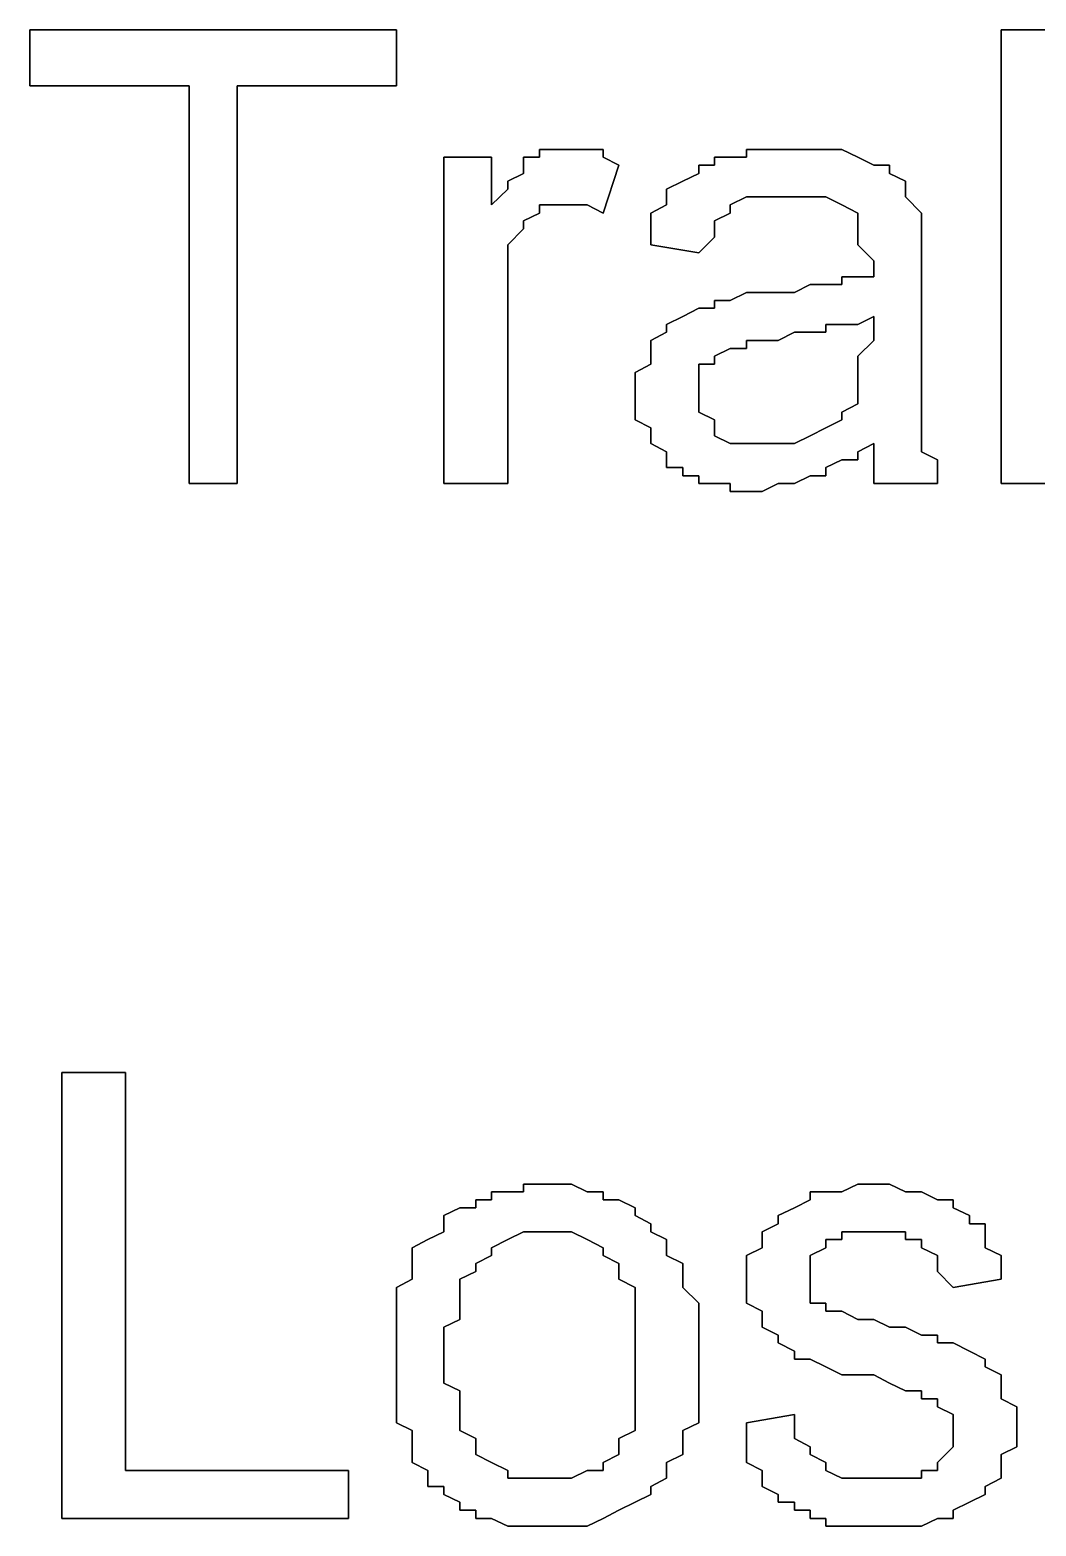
# Model space of a CAD drawing. Header units: metres. Extents: x 2.9 to 42.8, y 1.7 to 28.7.
# Drawn here: x 37.0734 to 37.2964, y 20.0131 to 20.3447 of the extents above; entities that cross this region are included whole.
import ezdxf

# ---------------------------------------------------------------- set-up
doc = ezdxf.new("R2010")
doc.units = ezdxf.units.M
doc.layers.add('GRIS', color=8, linetype='Continuous')

msp = doc.modelspace()

# ---------------------------------------------------------------- linework, layer by layer
at = {"layer": 'GRIS', "lineweight": -3}
for points in [[(37.1546, 20.3447), (37.0734, 20.3447), (37.1546, 20.3447)], [(37.0734, 20.3447), (37.0734, 20.3323), (37.0734, 20.3447)], [(37.1546, 20.3323), (37.1546, 20.3447), (37.1546, 20.3323)], [(37.3027, 20.3447), (37.2886, 20.3447), (37.3027, 20.3447)], [(37.2886, 20.3447), (37.2886, 20.2442), (37.2886, 20.3447)], [(37.0734, 20.3323), (37.1087, 20.3323), (37.0734, 20.3323)], [(37.1087, 20.3323), (37.1087, 20.2442), (37.1087, 20.3323)], [(37.1193, 20.2442), (37.1193, 20.3323), (37.1193, 20.2442)], [(37.1193, 20.3323), (37.1546, 20.3323), (37.1193, 20.3323)], [(37.1898, 20.3182), (37.1863, 20.3182), (37.1898, 20.3182)], [(37.1863, 20.3182), (37.1863, 20.3165), (37.1863, 20.3182)], [(37.1934, 20.3182), (37.1898, 20.3182), (37.1934, 20.3182)], [(37.1969, 20.3182), (37.1934, 20.3182), (37.1969, 20.3182)], [(37.2004, 20.3182), (37.1969, 20.3182), (37.2004, 20.3182)], [(37.2004, 20.3165), (37.2004, 20.3182), (37.2004, 20.3165)], [(37.2357, 20.3182), (37.2322, 20.3182), (37.2357, 20.3182)], [(37.2322, 20.3182), (37.2322, 20.3165), (37.2322, 20.3182)], [(37.2392, 20.3182), (37.2357, 20.3182), (37.2392, 20.3182)], [(37.2428, 20.3182), (37.2392, 20.3182), (37.2428, 20.3182)], [(37.2463, 20.3182), (37.2428, 20.3182), (37.2463, 20.3182)], [(37.2498, 20.3182), (37.2463, 20.3182), (37.2498, 20.3182)], [(37.2533, 20.3182), (37.2498, 20.3182), (37.2533, 20.3182)], [(37.2569, 20.3165), (37.2533, 20.3182), (37.2569, 20.3165)], [(37.1757, 20.3165), (37.1651, 20.3165), (37.1757, 20.3165)], [(37.1651, 20.3165), (37.1651, 20.2442), (37.1651, 20.3165)], [(37.1757, 20.3059), (37.1757, 20.3165), (37.1757, 20.3059)], [(37.1863, 20.3165), (37.1828, 20.3165), (37.1863, 20.3165)], [(37.1828, 20.3165), (37.1828, 20.3147), (37.1828, 20.3165)], [(37.1828, 20.3147), (37.1828, 20.3129), (37.1828, 20.3147)], [(37.2039, 20.3147), (37.2004, 20.3165), (37.2039, 20.3147)], [(37.2004, 20.3041), (37.2039, 20.3147), (37.2004, 20.3041)], [(37.2251, 20.3147), (37.2216, 20.3147), (37.2251, 20.3147)], [(37.2216, 20.3147), (37.2216, 20.3129), (37.2216, 20.3147)], [(37.2286, 20.3165), (37.2251, 20.3165), (37.2286, 20.3165)], [(37.2251, 20.3165), (37.2251, 20.3147), (37.2251, 20.3165)], [(37.2322, 20.3165), (37.2286, 20.3165), (37.2322, 20.3165)], [(37.2604, 20.3147), (37.2569, 20.3165), (37.2604, 20.3147)], [(37.2639, 20.3147), (37.2604, 20.3147), (37.2639, 20.3147)], [(37.2639, 20.3129), (37.2639, 20.3147), (37.2639, 20.3129)], [(37.1828, 20.3129), (37.1793, 20.3112), (37.1828, 20.3129)], [(37.1793, 20.3112), (37.1793, 20.3094), (37.1793, 20.3112)], [(37.2181, 20.3112), (37.2145, 20.3094), (37.2181, 20.3112)], [(37.2216, 20.3129), (37.2181, 20.3112), (37.2216, 20.3129)], [(37.2674, 20.3112), (37.2639, 20.3129), (37.2674, 20.3112)], [(37.2674, 20.3094), (37.2674, 20.3112), (37.2674, 20.3094)], [(37.1793, 20.3094), (37.1757, 20.3059), (37.1793, 20.3094)], [(37.2145, 20.3094), (37.2145, 20.3077), (37.2145, 20.3094)], [(37.2145, 20.3077), (37.2145, 20.3059), (37.2145, 20.3077)], [(37.2286, 20.3059), (37.2322, 20.3077), (37.2286, 20.3059)], [(37.2322, 20.3077), (37.2357, 20.3077), (37.2322, 20.3077)], [(37.2357, 20.3077), (37.2392, 20.3077), (37.2357, 20.3077)], [(37.2392, 20.3077), (37.2428, 20.3077), (37.2392, 20.3077)], [(37.2428, 20.3077), (37.2463, 20.3077), (37.2428, 20.3077)], [(37.2463, 20.3077), (37.2498, 20.3077), (37.2463, 20.3077)], [(37.2498, 20.3077), (37.2533, 20.3059), (37.2498, 20.3077)], [(37.2674, 20.3077), (37.2674, 20.3094), (37.2674, 20.3077)], [(37.271, 20.3041), (37.2674, 20.3077), (37.271, 20.3041)], [(37.1828, 20.3024), (37.1863, 20.3041), (37.1828, 20.3024)], [(37.1863, 20.3041), (37.1863, 20.3059), (37.1863, 20.3041)], [(37.1863, 20.3059), (37.1898, 20.3059), (37.1863, 20.3059)], [(37.1898, 20.3059), (37.1934, 20.3059), (37.1898, 20.3059)], [(37.1934, 20.3059), (37.1969, 20.3059), (37.1934, 20.3059)], [(37.1969, 20.3059), (37.2004, 20.3041), (37.1969, 20.3059)], [(37.2145, 20.3059), (37.211, 20.3041), (37.2145, 20.3059)], [(37.211, 20.3041), (37.211, 20.3006), (37.211, 20.3041)], [(37.2251, 20.3024), (37.2286, 20.3041), (37.2251, 20.3024)], [(37.2286, 20.3041), (37.2286, 20.3059), (37.2286, 20.3041)], [(37.2533, 20.3059), (37.2569, 20.3041), (37.2533, 20.3059)], [(37.2569, 20.3041), (37.2569, 20.3024), (37.2569, 20.3041)], [(37.271, 20.3024), (37.271, 20.3041), (37.271, 20.3024)], [(37.1793, 20.2971), (37.1828, 20.3006), (37.1793, 20.2971)], [(37.1828, 20.3006), (37.1828, 20.3024), (37.1828, 20.3006)], [(37.211, 20.3006), (37.211, 20.2988), (37.211, 20.3006)], [(37.2251, 20.3006), (37.2251, 20.3024), (37.2251, 20.3006)], [(37.2251, 20.2988), (37.2251, 20.3006), (37.2251, 20.2988)], [(37.2569, 20.3024), (37.2569, 20.3006), (37.2569, 20.3024)], [(37.2569, 20.3006), (37.2569, 20.2988), (37.2569, 20.3006)], [(37.271, 20.3006), (37.271, 20.3024), (37.271, 20.3006)], [(37.271, 20.2988), (37.271, 20.3006), (37.271, 20.2988)], [(37.211, 20.2988), (37.211, 20.2971), (37.211, 20.2988)], [(37.2216, 20.2953), (37.2251, 20.2988), (37.2216, 20.2953)], [(37.2569, 20.2988), (37.2569, 20.2971), (37.2569, 20.2988)], [(37.271, 20.2971), (37.271, 20.2988), (37.271, 20.2971)], [(37.1793, 20.2953), (37.1793, 20.2971), (37.1793, 20.2953)], [(37.1793, 20.2918), (37.1793, 20.2953), (37.1793, 20.2918)], [(37.211, 20.2971), (37.2216, 20.2953), (37.211, 20.2971)], [(37.2569, 20.2971), (37.2604, 20.2935), (37.2569, 20.2971)], [(37.271, 20.2935), (37.271, 20.2971), (37.271, 20.2935)], [(37.1793, 20.29), (37.1793, 20.2918), (37.1793, 20.29)], [(37.2604, 20.2935), (37.2604, 20.29), (37.2604, 20.2935)], [(37.271, 20.2918), (37.271, 20.2935), (37.271, 20.2918)], [(37.271, 20.2741), (37.271, 20.2918), (37.271, 20.2741)], [(37.1793, 20.2883), (37.1793, 20.29), (37.1793, 20.2883)], [(37.1793, 20.2847), (37.1793, 20.2883), (37.1793, 20.2847)], [(37.2463, 20.2883), (37.2428, 20.2865), (37.2463, 20.2883)], [(37.2498, 20.2883), (37.2463, 20.2883), (37.2498, 20.2883)], [(37.2533, 20.2883), (37.2498, 20.2883), (37.2533, 20.2883)], [(37.2569, 20.29), (37.2533, 20.29), (37.2569, 20.29)], [(37.2533, 20.29), (37.2533, 20.2883), (37.2533, 20.29)], [(37.2604, 20.29), (37.2569, 20.29), (37.2604, 20.29)], [(37.1793, 20.283), (37.1793, 20.2847), (37.1793, 20.283)], [(37.2286, 20.2847), (37.2251, 20.2847), (37.2286, 20.2847)], [(37.2251, 20.2847), (37.2251, 20.283), (37.2251, 20.2847)], [(37.2322, 20.2865), (37.2286, 20.2847), (37.2322, 20.2865)], [(37.2357, 20.2865), (37.2322, 20.2865), (37.2357, 20.2865)], [(37.2392, 20.2865), (37.2357, 20.2865), (37.2392, 20.2865)], [(37.2428, 20.2865), (37.2392, 20.2865), (37.2428, 20.2865)], [(37.1793, 20.2442), (37.1793, 20.283), (37.1793, 20.2442)], [(37.2181, 20.2812), (37.2145, 20.2794), (37.2181, 20.2812)], [(37.2216, 20.283), (37.2181, 20.2812), (37.2216, 20.283)], [(37.2251, 20.283), (37.2216, 20.283), (37.2251, 20.283)], [(37.2569, 20.2794), (37.2604, 20.2812), (37.2569, 20.2794)], [(37.2604, 20.2812), (37.2604, 20.2759), (37.2604, 20.2812)], [(37.2145, 20.2777), (37.211, 20.2759), (37.2145, 20.2777)], [(37.2145, 20.2794), (37.2145, 20.2777), (37.2145, 20.2794)], [(37.2392, 20.2759), (37.2428, 20.2777), (37.2392, 20.2759)], [(37.2428, 20.2777), (37.2463, 20.2777), (37.2428, 20.2777)], [(37.2463, 20.2777), (37.2498, 20.2777), (37.2463, 20.2777)], [(37.2498, 20.2777), (37.2498, 20.2794), (37.2498, 20.2777)], [(37.2498, 20.2794), (37.2533, 20.2794), (37.2498, 20.2794)], [(37.2533, 20.2794), (37.2569, 20.2794), (37.2533, 20.2794)], [(37.211, 20.2759), (37.211, 20.2741), (37.211, 20.2759)], [(37.211, 20.2741), (37.211, 20.2724), (37.211, 20.2741)], [(37.2251, 20.2724), (37.2286, 20.2741), (37.2251, 20.2724)], [(37.2286, 20.2741), (37.2322, 20.2741), (37.2286, 20.2741)], [(37.2322, 20.2741), (37.2322, 20.2759), (37.2322, 20.2741)], [(37.2322, 20.2759), (37.2357, 20.2759), (37.2322, 20.2759)], [(37.2357, 20.2759), (37.2392, 20.2759), (37.2357, 20.2759)], [(37.2604, 20.2759), (37.2569, 20.2724), (37.2604, 20.2759)], [(37.271, 20.2706), (37.271, 20.2741), (37.271, 20.2706)], [(37.211, 20.2724), (37.211, 20.2706), (37.211, 20.2724)], [(37.2251, 20.2706), (37.2251, 20.2724), (37.2251, 20.2706)], [(37.2569, 20.2724), (37.2569, 20.2706), (37.2569, 20.2724)], [(37.211, 20.2706), (37.2075, 20.2688), (37.211, 20.2706)], [(37.2075, 20.2688), (37.2075, 20.2653), (37.2075, 20.2688)], [(37.2216, 20.2671), (37.2216, 20.2706), (37.2216, 20.2671)], [(37.2216, 20.2706), (37.2251, 20.2706), (37.2216, 20.2706)], [(37.2569, 20.2706), (37.2569, 20.2671), (37.2569, 20.2706)], [(37.271, 20.2671), (37.271, 20.2706), (37.271, 20.2671)], [(37.2075, 20.2653), (37.2075, 20.2636), (37.2075, 20.2653)], [(37.2216, 20.2653), (37.2216, 20.2671), (37.2216, 20.2653)], [(37.2216, 20.2636), (37.2216, 20.2653), (37.2216, 20.2636)], [(37.2569, 20.2671), (37.2569, 20.2653), (37.2569, 20.2671)], [(37.2569, 20.2653), (37.2569, 20.2636), (37.2569, 20.2653)], [(37.271, 20.2653), (37.271, 20.2671), (37.271, 20.2653)], [(37.271, 20.2618), (37.271, 20.2653), (37.271, 20.2618)], [(37.2075, 20.2636), (37.2075, 20.2618), (37.2075, 20.2636)], [(37.2075, 20.2618), (37.2075, 20.2583), (37.2075, 20.2618)], [(37.2216, 20.2618), (37.2216, 20.2636), (37.2216, 20.2618)], [(37.2216, 20.26), (37.2216, 20.2618), (37.2216, 20.26)], [(37.2569, 20.2618), (37.2533, 20.26), (37.2569, 20.2618)], [(37.2569, 20.2636), (37.2569, 20.2618), (37.2569, 20.2636)], [(37.271, 20.26), (37.271, 20.2618), (37.271, 20.26)], [(37.2075, 20.2583), (37.211, 20.2565), (37.2075, 20.2583)], [(37.2251, 20.2583), (37.2216, 20.26), (37.2251, 20.2583)], [(37.2251, 20.2565), (37.2251, 20.2583), (37.2251, 20.2565)], [(37.2533, 20.2583), (37.2498, 20.2565), (37.2533, 20.2583)], [(37.2533, 20.26), (37.2533, 20.2583), (37.2533, 20.26)], [(37.271, 20.2583), (37.271, 20.26), (37.271, 20.2583)], [(37.271, 20.2565), (37.271, 20.2583), (37.271, 20.2565)], [(37.211, 20.2565), (37.211, 20.2547), (37.211, 20.2565)], [(37.211, 20.2547), (37.211, 20.253), (37.211, 20.2547)], [(37.2251, 20.2547), (37.2251, 20.2565), (37.2251, 20.2547)], [(37.2286, 20.253), (37.2251, 20.2547), (37.2286, 20.253)], [(37.2463, 20.2547), (37.2428, 20.253), (37.2463, 20.2547)], [(37.2498, 20.2565), (37.2463, 20.2547), (37.2498, 20.2565)], [(37.271, 20.2547), (37.271, 20.2565), (37.271, 20.2547)], [(37.271, 20.253), (37.271, 20.2547), (37.271, 20.253)], [(37.211, 20.253), (37.2145, 20.2512), (37.211, 20.253)], [(37.2145, 20.2512), (37.2145, 20.2494), (37.2145, 20.2512)], [(37.2322, 20.253), (37.2286, 20.253), (37.2322, 20.253)], [(37.2357, 20.253), (37.2322, 20.253), (37.2357, 20.253)], [(37.2392, 20.253), (37.2357, 20.253), (37.2392, 20.253)], [(37.2428, 20.253), (37.2392, 20.253), (37.2428, 20.253)], [(37.2569, 20.2512), (37.2604, 20.253), (37.2569, 20.2512)], [(37.2569, 20.2494), (37.2569, 20.2512), (37.2569, 20.2494)], [(37.2604, 20.253), (37.2604, 20.2512), (37.2604, 20.253)], [(37.2604, 20.2512), (37.2604, 20.2494), (37.2604, 20.2512)], [(37.271, 20.2512), (37.271, 20.253), (37.271, 20.2512)], [(37.2745, 20.2494), (37.271, 20.2512), (37.2745, 20.2494)], [(37.2145, 20.2494), (37.2145, 20.2477), (37.2145, 20.2494)], [(37.2145, 20.2477), (37.2181, 20.2477), (37.2145, 20.2477)], [(37.2181, 20.2477), (37.2181, 20.2459), (37.2181, 20.2477)], [(37.2498, 20.2477), (37.2533, 20.2494), (37.2498, 20.2477)], [(37.2498, 20.2459), (37.2498, 20.2477), (37.2498, 20.2459)], [(37.2533, 20.2494), (37.2569, 20.2494), (37.2533, 20.2494)], [(37.2604, 20.2494), (37.2604, 20.2459), (37.2604, 20.2494)], [(37.2745, 20.2459), (37.2745, 20.2494), (37.2745, 20.2459)], [(37.1087, 20.2442), (37.1193, 20.2442), (37.1087, 20.2442)], [(37.1651, 20.2442), (37.1793, 20.2442), (37.1651, 20.2442)], [(37.2181, 20.2459), (37.2216, 20.2459), (37.2181, 20.2459)], [(37.2216, 20.2459), (37.2216, 20.2442), (37.2216, 20.2459)], [(37.2216, 20.2442), (37.2251, 20.2442), (37.2216, 20.2442)], [(37.2251, 20.2442), (37.2286, 20.2442), (37.2251, 20.2442)], [(37.2286, 20.2442), (37.2286, 20.2424), (37.2286, 20.2442)], [(37.2357, 20.2424), (37.2392, 20.2442), (37.2357, 20.2424)], [(37.2392, 20.2442), (37.2428, 20.2442), (37.2392, 20.2442)], [(37.2428, 20.2442), (37.2463, 20.2459), (37.2428, 20.2442)], [(37.2463, 20.2459), (37.2498, 20.2459), (37.2463, 20.2459)], [(37.2604, 20.2459), (37.2604, 20.2442), (37.2604, 20.2459)], [(37.2604, 20.2442), (37.2745, 20.2442), (37.2604, 20.2442)], [(37.2745, 20.2442), (37.2745, 20.2459), (37.2745, 20.2442)], [(37.2886, 20.2442), (37.3027, 20.2442), (37.2886, 20.2442)], [(37.2286, 20.2424), (37.2322, 20.2424), (37.2286, 20.2424)], [(37.2322, 20.2424), (37.2357, 20.2424), (37.2322, 20.2424)], [(37.0946, 20.1136), (37.0805, 20.1136), (37.0946, 20.1136)], [(37.0805, 20.1136), (37.0805, 20.0148), (37.0805, 20.1136)], [(37.0946, 20.0254), (37.0946, 20.1136), (37.0946, 20.0254)], [(37.1863, 20.0889), (37.1828, 20.0889), (37.1863, 20.0889)], [(37.1828, 20.0889), (37.1828, 20.0872), (37.1828, 20.0889)], [(37.1898, 20.0889), (37.1863, 20.0889), (37.1898, 20.0889)], [(37.1934, 20.0889), (37.1898, 20.0889), (37.1934, 20.0889)], [(37.1969, 20.0872), (37.1934, 20.0889), (37.1969, 20.0872)], [(37.2569, 20.0889), (37.2533, 20.0872), (37.2569, 20.0889)], [(37.2604, 20.0889), (37.2569, 20.0889), (37.2604, 20.0889)], [(37.2639, 20.0889), (37.2604, 20.0889), (37.2639, 20.0889)], [(37.2674, 20.0872), (37.2639, 20.0889), (37.2674, 20.0872)], [(37.1757, 20.0854), (37.1722, 20.0854), (37.1757, 20.0854)], [(37.1722, 20.0854), (37.1722, 20.0836), (37.1722, 20.0854)], [(37.1793, 20.0872), (37.1757, 20.0872), (37.1793, 20.0872)], [(37.1757, 20.0872), (37.1757, 20.0854), (37.1757, 20.0872)], [(37.1828, 20.0872), (37.1793, 20.0872), (37.1828, 20.0872)], [(37.2004, 20.0872), (37.1969, 20.0872), (37.2004, 20.0872)], [(37.2004, 20.0854), (37.2004, 20.0872), (37.2004, 20.0854)], [(37.2039, 20.0854), (37.2004, 20.0854), (37.2039, 20.0854)], [(37.2075, 20.0836), (37.2039, 20.0854), (37.2075, 20.0836)], [(37.2463, 20.0854), (37.2428, 20.0836), (37.2463, 20.0854)], [(37.2498, 20.0872), (37.2463, 20.0872), (37.2498, 20.0872)], [(37.2463, 20.0872), (37.2463, 20.0854), (37.2463, 20.0872)], [(37.2533, 20.0872), (37.2498, 20.0872), (37.2533, 20.0872)], [(37.271, 20.0872), (37.2674, 20.0872), (37.271, 20.0872)], [(37.2745, 20.0854), (37.271, 20.0872), (37.2745, 20.0854)], [(37.278, 20.0854), (37.2745, 20.0854), (37.278, 20.0854)], [(37.278, 20.0836), (37.278, 20.0854), (37.278, 20.0836)], [(37.1687, 20.0836), (37.1651, 20.0819), (37.1687, 20.0836)], [(37.1651, 20.0819), (37.1651, 20.0801), (37.1651, 20.0819)], [(37.1722, 20.0836), (37.1687, 20.0836), (37.1722, 20.0836)], [(37.2075, 20.0819), (37.2075, 20.0836), (37.2075, 20.0819)], [(37.211, 20.0801), (37.2075, 20.0819), (37.211, 20.0801)], [(37.2428, 20.0836), (37.2392, 20.0819), (37.2428, 20.0836)], [(37.2392, 20.0819), (37.2392, 20.0801), (37.2392, 20.0819)], [(37.2816, 20.0819), (37.278, 20.0836), (37.2816, 20.0819)], [(37.2816, 20.0801), (37.2816, 20.0819), (37.2816, 20.0801)], [(37.1651, 20.0801), (37.1651, 20.0783), (37.1651, 20.0801)], [(37.211, 20.0783), (37.211, 20.0801), (37.211, 20.0783)], [(37.2392, 20.0801), (37.2357, 20.0783), (37.2392, 20.0801)], [(37.2851, 20.0801), (37.2816, 20.0801), (37.2851, 20.0801)], [(37.2851, 20.0783), (37.2851, 20.0801), (37.2851, 20.0783)], [(37.1616, 20.0766), (37.1581, 20.0748), (37.1616, 20.0766)], [(37.1651, 20.0783), (37.1616, 20.0766), (37.1651, 20.0783)], [(37.1757, 20.0748), (37.1793, 20.0766), (37.1757, 20.0748)], [(37.1793, 20.0766), (37.1828, 20.0783), (37.1793, 20.0766)], [(37.1828, 20.0783), (37.1863, 20.0783), (37.1828, 20.0783)], [(37.1863, 20.0783), (37.1898, 20.0783), (37.1863, 20.0783)], [(37.1898, 20.0783), (37.1934, 20.0783), (37.1898, 20.0783)], [(37.1934, 20.0783), (37.1969, 20.0766), (37.1934, 20.0783)], [(37.1969, 20.0766), (37.2004, 20.0748), (37.1969, 20.0766)], [(37.2145, 20.0766), (37.211, 20.0783), (37.2145, 20.0766)], [(37.2145, 20.0748), (37.2145, 20.0766), (37.2145, 20.0748)], [(37.2357, 20.0783), (37.2357, 20.0766), (37.2357, 20.0783)], [(37.2357, 20.0766), (37.2357, 20.0748), (37.2357, 20.0766)], [(37.2498, 20.0748), (37.2498, 20.0766), (37.2498, 20.0748)], [(37.2498, 20.0766), (37.2533, 20.0766), (37.2498, 20.0766)], [(37.2533, 20.0766), (37.2533, 20.0783), (37.2533, 20.0766)], [(37.2533, 20.0783), (37.2569, 20.0783), (37.2533, 20.0783)], [(37.2569, 20.0783), (37.2604, 20.0783), (37.2569, 20.0783)], [(37.2604, 20.0783), (37.2639, 20.0783), (37.2604, 20.0783)], [(37.2639, 20.0783), (37.2674, 20.0783), (37.2639, 20.0783)], [(37.2674, 20.0783), (37.2674, 20.0766), (37.2674, 20.0783)], [(37.2674, 20.0766), (37.271, 20.0766), (37.2674, 20.0766)], [(37.271, 20.0766), (37.271, 20.0748), (37.271, 20.0766)], [(37.2851, 20.0748), (37.2851, 20.0783), (37.2851, 20.0748)], [(37.1581, 20.0748), (37.1581, 20.0713), (37.1581, 20.0748)], [(37.1722, 20.0713), (37.1757, 20.0731), (37.1722, 20.0713)], [(37.1757, 20.0731), (37.1757, 20.0748), (37.1757, 20.0731)], [(37.2004, 20.0748), (37.2004, 20.0731), (37.2004, 20.0748)], [(37.2004, 20.0731), (37.2039, 20.0713), (37.2004, 20.0731)], [(37.2145, 20.0731), (37.2145, 20.0748), (37.2145, 20.0731)], [(37.2181, 20.0713), (37.2145, 20.0731), (37.2181, 20.0713)], [(37.2357, 20.0748), (37.2322, 20.0731), (37.2357, 20.0748)], [(37.2322, 20.0731), (37.2322, 20.0695), (37.2322, 20.0731)], [(37.2463, 20.0731), (37.2498, 20.0748), (37.2463, 20.0731)], [(37.2463, 20.0713), (37.2463, 20.0731), (37.2463, 20.0713)], [(37.271, 20.0748), (37.2745, 20.0731), (37.271, 20.0748)], [(37.2745, 20.0731), (37.2745, 20.0713), (37.2745, 20.0731)], [(37.2886, 20.0731), (37.2851, 20.0748), (37.2886, 20.0731)], [(37.2886, 20.0713), (37.2886, 20.0731), (37.2886, 20.0713)], [(37.1581, 20.0713), (37.1581, 20.0695), (37.1581, 20.0713)], [(37.1581, 20.0695), (37.1581, 20.0678), (37.1581, 20.0695)], [(37.1687, 20.0678), (37.1722, 20.0695), (37.1687, 20.0678)], [(37.1722, 20.0695), (37.1722, 20.0713), (37.1722, 20.0695)], [(37.2039, 20.0713), (37.2039, 20.0695), (37.2039, 20.0713)], [(37.2039, 20.0695), (37.2039, 20.0678), (37.2039, 20.0695)], [(37.2181, 20.0695), (37.2181, 20.0713), (37.2181, 20.0695)], [(37.2181, 20.0678), (37.2181, 20.0695), (37.2181, 20.0678)], [(37.2322, 20.0695), (37.2322, 20.0678), (37.2322, 20.0695)], [(37.2463, 20.0695), (37.2463, 20.0713), (37.2463, 20.0695)], [(37.2463, 20.066), (37.2463, 20.0695), (37.2463, 20.066)], [(37.2745, 20.0713), (37.2745, 20.0695), (37.2745, 20.0713)], [(37.2745, 20.0695), (37.278, 20.066), (37.2745, 20.0695)], [(37.2886, 20.0678), (37.2886, 20.0713), (37.2886, 20.0678)], [(37.1581, 20.0678), (37.1546, 20.066), (37.1581, 20.0678)], [(37.1546, 20.066), (37.1546, 20.0642), (37.1546, 20.066)], [(37.1687, 20.066), (37.1687, 20.0678), (37.1687, 20.066)], [(37.1687, 20.0642), (37.1687, 20.066), (37.1687, 20.0642)], [(37.2039, 20.0678), (37.2075, 20.066), (37.2039, 20.0678)], [(37.2075, 20.066), (37.2075, 20.0642), (37.2075, 20.066)], [(37.2181, 20.066), (37.2181, 20.0678), (37.2181, 20.066)], [(37.2216, 20.0625), (37.2181, 20.066), (37.2216, 20.0625)], [(37.2322, 20.0678), (37.2322, 20.066), (37.2322, 20.0678)], [(37.2322, 20.066), (37.2322, 20.0642), (37.2322, 20.066)], [(37.2463, 20.0642), (37.2463, 20.066), (37.2463, 20.0642)], [(37.278, 20.066), (37.2886, 20.0678), (37.278, 20.066)], [(37.1546, 20.0642), (37.1546, 20.0607), (37.1546, 20.0642)], [(37.1687, 20.0625), (37.1687, 20.0642), (37.1687, 20.0625)], [(37.1687, 20.0589), (37.1687, 20.0625), (37.1687, 20.0589)], [(37.2075, 20.0642), (37.2075, 20.0607), (37.2075, 20.0642)], [(37.2216, 20.0607), (37.2216, 20.0625), (37.2216, 20.0607)], [(37.2322, 20.0642), (37.2322, 20.0625), (37.2322, 20.0642)], [(37.2322, 20.0625), (37.2357, 20.0607), (37.2322, 20.0625)], [(37.2463, 20.0625), (37.2463, 20.0642), (37.2463, 20.0625)], [(37.2498, 20.0625), (37.2463, 20.0625), (37.2498, 20.0625)], [(37.2498, 20.0607), (37.2498, 20.0625), (37.2498, 20.0607)], [(37.1546, 20.0607), (37.1546, 20.0589), (37.1546, 20.0607)], [(37.1546, 20.0589), (37.1546, 20.0554), (37.1546, 20.0589)], [(37.1651, 20.0572), (37.1687, 20.0589), (37.1651, 20.0572)], [(37.2075, 20.0607), (37.2075, 20.0589), (37.2075, 20.0607)], [(37.2075, 20.0589), (37.2075, 20.0572), (37.2075, 20.0589)], [(37.2216, 20.0572), (37.2216, 20.0607), (37.2216, 20.0572)], [(37.2357, 20.0607), (37.2357, 20.0572), (37.2357, 20.0607)], [(37.2533, 20.0607), (37.2498, 20.0607), (37.2533, 20.0607)], [(37.2569, 20.0589), (37.2533, 20.0607), (37.2569, 20.0589)], [(37.2604, 20.0589), (37.2569, 20.0589), (37.2604, 20.0589)], [(37.2639, 20.0572), (37.2604, 20.0589), (37.2639, 20.0572)], [(37.1546, 20.0554), (37.1546, 20.0537), (37.1546, 20.0554)], [(37.1651, 20.0537), (37.1651, 20.0572), (37.1651, 20.0537)], [(37.2075, 20.0572), (37.2075, 20.0537), (37.2075, 20.0572)], [(37.2216, 20.0554), (37.2216, 20.0572), (37.2216, 20.0554)], [(37.2216, 20.0519), (37.2216, 20.0554), (37.2216, 20.0519)], [(37.2357, 20.0572), (37.2392, 20.0554), (37.2357, 20.0572)], [(37.2392, 20.0554), (37.2392, 20.0537), (37.2392, 20.0554)], [(37.2674, 20.0572), (37.2639, 20.0572), (37.2674, 20.0572)], [(37.271, 20.0554), (37.2674, 20.0572), (37.271, 20.0554)], [(37.2745, 20.0554), (37.271, 20.0554), (37.2745, 20.0554)], [(37.2745, 20.0537), (37.2745, 20.0554), (37.2745, 20.0537)], [(37.1546, 20.0537), (37.1546, 20.0501), (37.1546, 20.0537)], [(37.1651, 20.0519), (37.1651, 20.0537), (37.1651, 20.0519)], [(37.1651, 20.0501), (37.1651, 20.0519), (37.1651, 20.0501)], [(37.2075, 20.0537), (37.2075, 20.0501), (37.2075, 20.0537)], [(37.2216, 20.0484), (37.2216, 20.0519), (37.2216, 20.0484)], [(37.2392, 20.0537), (37.2428, 20.0519), (37.2392, 20.0537)], [(37.2428, 20.0519), (37.2428, 20.0501), (37.2428, 20.0519)], [(37.278, 20.0537), (37.2745, 20.0537), (37.278, 20.0537)], [(37.2816, 20.0519), (37.278, 20.0537), (37.2816, 20.0519)], [(37.2851, 20.0501), (37.2816, 20.0519), (37.2851, 20.0501)], [(37.1546, 20.0501), (37.1546, 20.0484), (37.1546, 20.0501)], [(37.1651, 20.0484), (37.1651, 20.0501), (37.1651, 20.0484)], [(37.2075, 20.0501), (37.2075, 20.0466), (37.2075, 20.0501)], [(37.2428, 20.0501), (37.2463, 20.0501), (37.2428, 20.0501)], [(37.2463, 20.0501), (37.2498, 20.0484), (37.2463, 20.0501)], [(37.2851, 20.0484), (37.2851, 20.0501), (37.2851, 20.0484)], [(37.1546, 20.0484), (37.1546, 20.0448), (37.1546, 20.0484)], [(37.1651, 20.0448), (37.1651, 20.0484), (37.1651, 20.0448)], [(37.2075, 20.0466), (37.2075, 20.0448), (37.2075, 20.0466)], [(37.2216, 20.0466), (37.2216, 20.0484), (37.2216, 20.0466)], [(37.2216, 20.0431), (37.2216, 20.0466), (37.2216, 20.0431)], [(37.2498, 20.0484), (37.2533, 20.0466), (37.2498, 20.0484)], [(37.2533, 20.0466), (37.2569, 20.0466), (37.2533, 20.0466)], [(37.2569, 20.0466), (37.2604, 20.0466), (37.2569, 20.0466)], [(37.2604, 20.0466), (37.2639, 20.0448), (37.2604, 20.0466)], [(37.2886, 20.0466), (37.2851, 20.0484), (37.2886, 20.0466)], [(37.2886, 20.0448), (37.2886, 20.0466), (37.2886, 20.0448)], [(37.1546, 20.0448), (37.1546, 20.0431), (37.1546, 20.0448)], [(37.1546, 20.0431), (37.1546, 20.0395), (37.1546, 20.0431)], [(37.1687, 20.0431), (37.1651, 20.0448), (37.1687, 20.0431)], [(37.1687, 20.0395), (37.1687, 20.0431), (37.1687, 20.0395)], [(37.2075, 20.0448), (37.2075, 20.0413), (37.2075, 20.0448)], [(37.2216, 20.0413), (37.2216, 20.0431), (37.2216, 20.0413)], [(37.2639, 20.0448), (37.2674, 20.0431), (37.2639, 20.0448)], [(37.2674, 20.0431), (37.271, 20.0431), (37.2674, 20.0431)], [(37.271, 20.0431), (37.271, 20.0413), (37.271, 20.0431)], [(37.2886, 20.0413), (37.2886, 20.0448), (37.2886, 20.0413)], [(37.1546, 20.0395), (37.1546, 20.0378), (37.1546, 20.0395)], [(37.1687, 20.0378), (37.1687, 20.0395), (37.1687, 20.0378)], [(37.2075, 20.0413), (37.2075, 20.0395), (37.2075, 20.0413)], [(37.2075, 20.0395), (37.2075, 20.0378), (37.2075, 20.0395)], [(37.2216, 20.0378), (37.2216, 20.0413), (37.2216, 20.0378)], [(37.271, 20.0413), (37.2745, 20.0413), (37.271, 20.0413)], [(37.2745, 20.0413), (37.2745, 20.0395), (37.2745, 20.0413)], [(37.2745, 20.0395), (37.278, 20.0378), (37.2745, 20.0395)], [(37.2921, 20.0395), (37.2886, 20.0413), (37.2921, 20.0395)], [(37.2921, 20.0378), (37.2921, 20.0395), (37.2921, 20.0378)], [(37.1546, 20.0378), (37.1546, 20.036), (37.1546, 20.0378)], [(37.1546, 20.036), (37.1581, 20.0343), (37.1546, 20.036)], [(37.1687, 20.036), (37.1687, 20.0378), (37.1687, 20.036)], [(37.1687, 20.0343), (37.1687, 20.036), (37.1687, 20.0343)], [(37.2075, 20.0378), (37.2075, 20.0343), (37.2075, 20.0378)], [(37.2181, 20.0343), (37.2216, 20.036), (37.2181, 20.0343)], [(37.2216, 20.036), (37.2216, 20.0378), (37.2216, 20.036)], [(37.2428, 20.0378), (37.2322, 20.036), (37.2428, 20.0378)], [(37.2322, 20.036), (37.2322, 20.0343), (37.2322, 20.036)], [(37.2428, 20.036), (37.2428, 20.0378), (37.2428, 20.036)], [(37.2428, 20.0325), (37.2428, 20.036), (37.2428, 20.0325)], [(37.278, 20.0378), (37.278, 20.036), (37.278, 20.0378)], [(37.278, 20.036), (37.278, 20.0343), (37.278, 20.036)], [(37.2921, 20.036), (37.2921, 20.0378), (37.2921, 20.036)], [(37.2921, 20.0325), (37.2921, 20.036), (37.2921, 20.0325)], [(37.1581, 20.0343), (37.1581, 20.0307), (37.1581, 20.0343)], [(37.1722, 20.0325), (37.1687, 20.0343), (37.1722, 20.0325)], [(37.1722, 20.0307), (37.1722, 20.0325), (37.1722, 20.0307)], [(37.2075, 20.0343), (37.2039, 20.0325), (37.2075, 20.0343)], [(37.2039, 20.0325), (37.2039, 20.0307), (37.2039, 20.0325)], [(37.2181, 20.0325), (37.2181, 20.0343), (37.2181, 20.0325)], [(37.2181, 20.0307), (37.2181, 20.0325), (37.2181, 20.0307)], [(37.2322, 20.0343), (37.2322, 20.0325), (37.2322, 20.0343)], [(37.2322, 20.0325), (37.2322, 20.029), (37.2322, 20.0325)], [(37.2463, 20.0307), (37.2428, 20.0325), (37.2463, 20.0307)], [(37.278, 20.0343), (37.278, 20.0325), (37.278, 20.0343)], [(37.278, 20.0325), (37.278, 20.0307), (37.278, 20.0325)], [(37.2921, 20.0307), (37.2921, 20.0325), (37.2921, 20.0307)], [(37.1581, 20.0307), (37.1581, 20.029), (37.1581, 20.0307)], [(37.1581, 20.029), (37.1581, 20.0272), (37.1581, 20.029)], [(37.1722, 20.029), (37.1722, 20.0307), (37.1722, 20.029)], [(37.1757, 20.0272), (37.1722, 20.029), (37.1757, 20.0272)], [(37.2039, 20.029), (37.2004, 20.0272), (37.2039, 20.029)], [(37.2039, 20.0307), (37.2039, 20.029), (37.2039, 20.0307)], [(37.2145, 20.0272), (37.2181, 20.029), (37.2145, 20.0272)], [(37.2181, 20.029), (37.2181, 20.0307), (37.2181, 20.029)], [(37.2322, 20.029), (37.2322, 20.0272), (37.2322, 20.029)], [(37.2463, 20.029), (37.2463, 20.0307), (37.2463, 20.029)], [(37.2498, 20.0272), (37.2463, 20.029), (37.2498, 20.0272)], [(37.278, 20.0307), (37.2745, 20.0272), (37.278, 20.0307)], [(37.2886, 20.029), (37.2921, 20.0307), (37.2886, 20.029)], [(37.2886, 20.0272), (37.2886, 20.029), (37.2886, 20.0272)], [(37.144, 20.0254), (37.0946, 20.0254), (37.144, 20.0254)], [(37.144, 20.0148), (37.144, 20.0254), (37.144, 20.0148)], [(37.1581, 20.0272), (37.1616, 20.0254), (37.1581, 20.0272)], [(37.1616, 20.0254), (37.1616, 20.0237), (37.1616, 20.0254)], [(37.1793, 20.0254), (37.1757, 20.0272), (37.1793, 20.0254)], [(37.1793, 20.0237), (37.1793, 20.0254), (37.1793, 20.0237)], [(37.1969, 20.0254), (37.1934, 20.0237), (37.1969, 20.0254)], [(37.2004, 20.0254), (37.1969, 20.0254), (37.2004, 20.0254)], [(37.2004, 20.0272), (37.2004, 20.0254), (37.2004, 20.0272)], [(37.2145, 20.0254), (37.2145, 20.0272), (37.2145, 20.0254)], [(37.2145, 20.0237), (37.2145, 20.0254), (37.2145, 20.0237)], [(37.2322, 20.0272), (37.2357, 20.0254), (37.2322, 20.0272)], [(37.2357, 20.0254), (37.2357, 20.0237), (37.2357, 20.0254)], [(37.2498, 20.0254), (37.2498, 20.0272), (37.2498, 20.0254)], [(37.2533, 20.0237), (37.2498, 20.0254), (37.2533, 20.0237)], [(37.2745, 20.0254), (37.271, 20.0254), (37.2745, 20.0254)], [(37.271, 20.0254), (37.271, 20.0237), (37.271, 20.0254)], [(37.2745, 20.0272), (37.2745, 20.0254), (37.2745, 20.0272)], [(37.2886, 20.0237), (37.2886, 20.0272), (37.2886, 20.0237)], [(37.1616, 20.0237), (37.1616, 20.0219), (37.1616, 20.0237)], [(37.1828, 20.0237), (37.1793, 20.0237), (37.1828, 20.0237)], [(37.1863, 20.0237), (37.1828, 20.0237), (37.1863, 20.0237)], [(37.1898, 20.0237), (37.1863, 20.0237), (37.1898, 20.0237)], [(37.1934, 20.0237), (37.1898, 20.0237), (37.1934, 20.0237)], [(37.211, 20.0219), (37.2145, 20.0237), (37.211, 20.0219)], [(37.2357, 20.0237), (37.2357, 20.0219), (37.2357, 20.0237)], [(37.2569, 20.0237), (37.2533, 20.0237), (37.2569, 20.0237)], [(37.2604, 20.0237), (37.2569, 20.0237), (37.2604, 20.0237)], [(37.2639, 20.0237), (37.2604, 20.0237), (37.2639, 20.0237)], [(37.2674, 20.0237), (37.2639, 20.0237), (37.2674, 20.0237)], [(37.271, 20.0237), (37.2674, 20.0237), (37.271, 20.0237)], [(37.2851, 20.0219), (37.2886, 20.0237), (37.2851, 20.0219)], [(37.1616, 20.0219), (37.1651, 20.0219), (37.1616, 20.0219)], [(37.1651, 20.0219), (37.1651, 20.0201), (37.1651, 20.0219)], [(37.1651, 20.0201), (37.1687, 20.0184), (37.1651, 20.0201)], [(37.2075, 20.0184), (37.211, 20.0201), (37.2075, 20.0184)], [(37.211, 20.0201), (37.211, 20.0219), (37.211, 20.0201)], [(37.2357, 20.0219), (37.2392, 20.0201), (37.2357, 20.0219)], [(37.2392, 20.0201), (37.2392, 20.0184), (37.2392, 20.0201)], [(37.2816, 20.0184), (37.2851, 20.0201), (37.2816, 20.0184)], [(37.2851, 20.0201), (37.2851, 20.0219), (37.2851, 20.0201)], [(37.1687, 20.0184), (37.1687, 20.0166), (37.1687, 20.0184)], [(37.1687, 20.0166), (37.1722, 20.0166), (37.1687, 20.0166)], [(37.1722, 20.0166), (37.1722, 20.0148), (37.1722, 20.0166)], [(37.2004, 20.0148), (37.2039, 20.0166), (37.2004, 20.0148)], [(37.2039, 20.0166), (37.2075, 20.0184), (37.2039, 20.0166)], [(37.2392, 20.0184), (37.2428, 20.0184), (37.2392, 20.0184)], [(37.2428, 20.0184), (37.2428, 20.0166), (37.2428, 20.0184)], [(37.2428, 20.0166), (37.2463, 20.0166), (37.2428, 20.0166)], [(37.2463, 20.0166), (37.2463, 20.0148), (37.2463, 20.0166)], [(37.278, 20.0166), (37.2816, 20.0184), (37.278, 20.0166)], [(37.278, 20.0148), (37.278, 20.0166), (37.278, 20.0148)], [(37.0805, 20.0148), (37.144, 20.0148), (37.0805, 20.0148)], [(37.1722, 20.0148), (37.1757, 20.0148), (37.1722, 20.0148)], [(37.1757, 20.0148), (37.1793, 20.0131), (37.1757, 20.0148)], [(37.1793, 20.0131), (37.1828, 20.0131), (37.1793, 20.0131)], [(37.1828, 20.0131), (37.1863, 20.0131), (37.1828, 20.0131)], [(37.1863, 20.0131), (37.1898, 20.0131), (37.1863, 20.0131)], [(37.1898, 20.0131), (37.1934, 20.0131), (37.1898, 20.0131)], [(37.1934, 20.0131), (37.1969, 20.0131), (37.1934, 20.0131)], [(37.1969, 20.0131), (37.2004, 20.0148), (37.1969, 20.0131)], [(37.2463, 20.0148), (37.2498, 20.0148), (37.2463, 20.0148)], [(37.2498, 20.0148), (37.2498, 20.0131), (37.2498, 20.0148)], [(37.2498, 20.0131), (37.2533, 20.0131), (37.2498, 20.0131)], [(37.2533, 20.0131), (37.2569, 20.0131), (37.2533, 20.0131)], [(37.2569, 20.0131), (37.2604, 20.0131), (37.2569, 20.0131)], [(37.2604, 20.0131), (37.2639, 20.0131), (37.2604, 20.0131)], [(37.2639, 20.0131), (37.2674, 20.0131), (37.2639, 20.0131)], [(37.2674, 20.0131), (37.271, 20.0131), (37.2674, 20.0131)], [(37.271, 20.0131), (37.2745, 20.0148), (37.271, 20.0131)], [(37.2745, 20.0148), (37.278, 20.0148), (37.2745, 20.0148)]]:
    msp.add_lwpolyline(points, dxfattribs=at)

doc.saveas('drawing.dxf')
